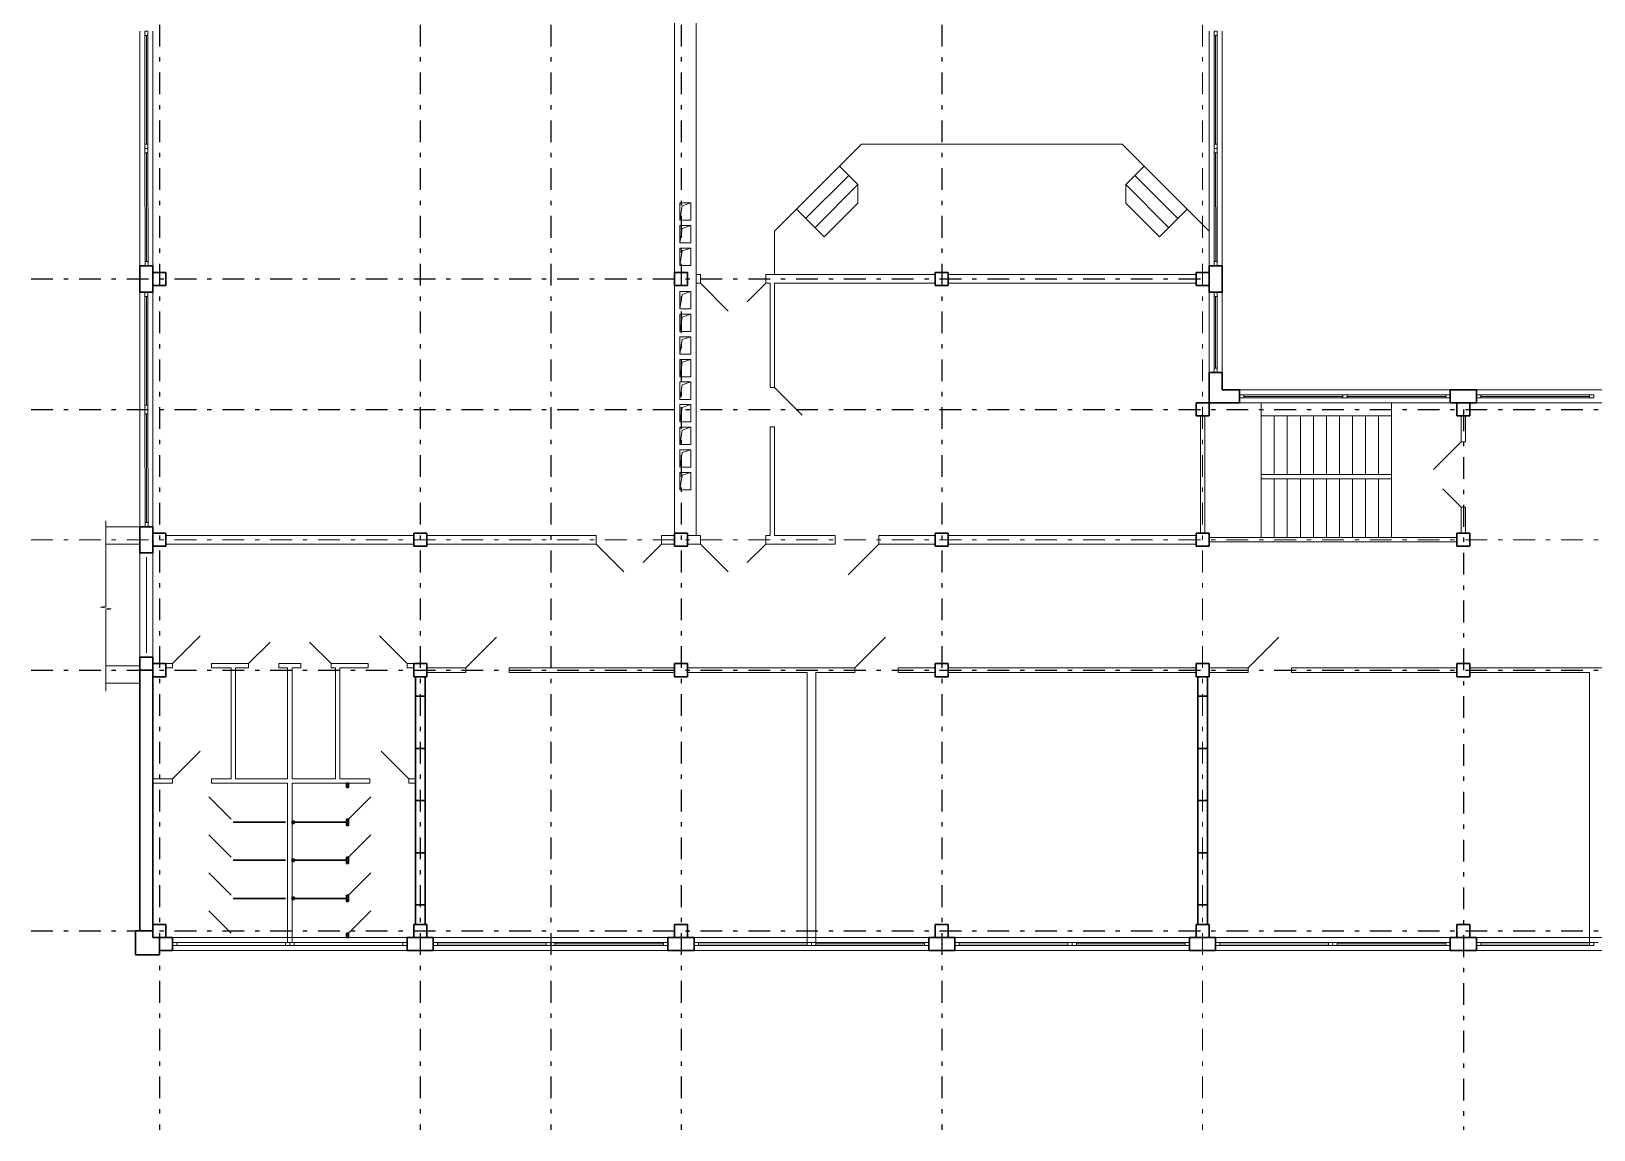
# Model space of a CAD drawing. Header units: metres. Extents: x 6.4 to 78.3, y 1.3 to 57.7.
# Drawn here: x 6.42 to 42.37, y 9.16 to 34.44 of the extents above; entities that cross this region are included whole.
import ezdxf

# ---------------------------------------------------------------- set-up
doc = ezdxf.new("R2010")
doc.units = ezdxf.units.M
doc.header["$MEASUREMENT"] = 0
doc.linetypes.add('( Dashdot )', pattern=[1.001, 0.5, -0.25, 0.001, -0.25])

msp = doc.modelspace()

# ---------------------------------------------------------------- linework, layer by layer
at = {"color": 1, "linetype": '( Dashdot )'}
for p, q in [((9.375, 57.688), (9.375, 9.164)), ((15.375, 57.688), (15.375, 9.164)), ((18.375, 57.688), (18.375, 9.164)), ((21.375, 57.688), (21.375, 9.164)), ((27.375, 57.688), (27.375, 9.164)), ((6.423, 28.738), (33.375, 28.738)), ((6.423, 25.738), (78.323, 25.738)), ((39.375, 25.738), (39.375, 9.164)), ((6.423, 19.738), (78.323, 19.738)), ((6.423, 13.738), (78.323, 13.738))]:
    msp.add_line(p, q, dxfattribs=at)
at = {"color": 1, "linetype": '( Dashdot )', "lineweight": 0}
for p, q in [((33.375, 57.688), (33.375, 9.164)), ((6.423, 22.738), (78.323, 22.738))]:
    msp.add_line(p, q, dxfattribs=at)
at = {"color": 7, "linetype": 'Continuous', "lineweight": 13}
for p, q in [((21.223, 46.688), (21.223, 22.588)), ((21.723, 46.688), (21.723, 22.838)), ((9.038, 34.338), (9.038, 34.438)), ((9.038, 34.438), (9.108, 34.438)), ((9.108, 34.338), (9.038, 34.338)), ((9.038, 34.338), (9.038, 34.338)), ((9.108, 34.438), (9.108, 34.338)), ((33.638, 34.338), (33.638, 34.438)), ((33.638, 34.438), (33.708, 34.438)), ((33.708, 34.338), (33.638, 34.338)), ((33.638, 34.338), (33.638, 34.338)), ((33.708, 34.438), (33.708, 34.338)), ((9.038, 31.738), (9.038, 31.838)), ((9.038, 31.838), (9.108, 31.838)), ((9.038, 31.638), (9.038, 31.738)), ((9.038, 31.738), (9.108, 31.738)), ((9.108, 31.738), (9.038, 31.738)), ((9.038, 31.738), (9.038, 31.738)), ((9.108, 31.638), (9.038, 31.638)), ((9.038, 31.638), (9.038, 31.638)), ((9.108, 31.838), (9.108, 31.738)), ((9.108, 31.738), (9.108, 31.638)), ((33.638, 31.738), (33.638, 31.838)), ((33.638, 31.838), (33.708, 31.838)), ((33.638, 31.638), (33.638, 31.738)), ((33.638, 31.738), (33.708, 31.738)), ((33.708, 31.738), (33.638, 31.738)), ((33.638, 31.738), (33.638, 31.738)), ((33.708, 31.638), (33.638, 31.638)), ((33.638, 31.638), (33.638, 31.638)), ((33.708, 31.838), (33.708, 31.738)), ((33.708, 31.738), (33.708, 31.638)), ((21.343, 30.488), (21.603, 30.488)), ((21.343, 30.488), (21.343, 30.088)), ((21.397, 30.423), (21.343, 30.088)), ((21.603, 30.488), (21.397, 30.423)), ((21.603, 30.488), (21.603, 30.088)), ((21.343, 30.088), (21.603, 30.088)), ((21.343, 29.968), (21.603, 29.968)), ((21.343, 29.968), (21.343, 29.568)), ((21.397, 29.903), (21.343, 29.568)), ((21.603, 29.968), (21.397, 29.903)), ((21.603, 29.968), (21.603, 29.568)), ((21.343, 29.568), (21.603, 29.568)), ((9.041, 29.038), (9.041, 29.138)), ((9.041, 29.138), (9.111, 29.138)), ((9.111, 29.138), (9.111, 29.038)), ((21.343, 29.448), (21.603, 29.448)), ((21.343, 29.448), (21.343, 29.048)), ((21.397, 29.383), (21.343, 29.048)), ((21.603, 29.448), (21.397, 29.383)), ((21.603, 29.448), (21.603, 29.048)), ((33.641, 29.038), (33.641, 29.138)), ((33.641, 29.138), (33.711, 29.138)), ((33.711, 29.138), (33.711, 29.038)), ((9.111, 29.038), (9.041, 29.038)), ((9.041, 29.038), (9.041, 29.038)), ((21.343, 29.048), (21.603, 29.048)), ((21.723, 28.638), (21.723, 28.838)), ((21.723, 28.838), (21.823, 28.838)), ((21.823, 28.838), (21.823, 28.638)), ((21.823, 28.838), (21.823, 28.838)), ((23.323, 28.838), (27.223, 28.838)), ((23.323, 28.838), (23.323, 28.638)), ((27.523, 28.838), (33.223, 28.838)), ((33.711, 29.038), (33.641, 29.038)), ((33.641, 29.038), (33.641, 29.038)), ((9.038, 28.338), (9.038, 28.438)), ((9.038, 28.438), (9.108, 28.438)), ((9.108, 28.438), (9.108, 28.338)), ((21.343, 28.448), (21.603, 28.448)), ((21.343, 28.448), (21.343, 28.048)), ((21.603, 28.448), (21.397, 28.383)), ((21.603, 28.448), (21.603, 28.048)), ((21.823, 28.638), (21.723, 28.638)), ((21.823, 28.638), (22.46, 28.001)), ((23.323, 28.638), (22.899, 28.213)), ((23.323, 28.638), (23.423, 28.638)), ((23.423, 28.638), (23.423, 26.238)), ((23.523, 28.638), (27.223, 28.638)), ((23.523, 28.638), (23.523, 26.238)), ((27.523, 28.638), (33.223, 28.638)), ((33.638, 28.338), (33.638, 28.438)), ((33.638, 28.438), (33.708, 28.438)), ((33.708, 28.438), (33.708, 28.338)), ((33.708, 28.438), (33.708, 28.438)), ((9.108, 28.338), (9.038, 28.338)), ((9.038, 28.338), (9.038, 28.338)), ((21.397, 28.383), (21.343, 28.048)), ((21.343, 28.048), (21.603, 28.048)), ((33.708, 28.338), (33.638, 28.338)), ((21.343, 27.928), (21.603, 27.928)), ((21.343, 27.928), (21.343, 27.528)), ((21.397, 27.863), (21.343, 27.528)), ((21.603, 27.928), (21.397, 27.863)), ((21.603, 27.928), (21.603, 27.528)), ((21.343, 27.528), (21.603, 27.528)), ((21.343, 27.408), (21.603, 27.408)), ((21.343, 27.408), (21.343, 27.008)), ((21.397, 27.343), (21.343, 27.008)), ((21.603, 27.408), (21.397, 27.343)), ((21.603, 27.408), (21.603, 27.008)), ((21.343, 27.008), (21.603, 27.008)), ((21.343, 26.888), (21.603, 26.888)), ((21.343, 26.888), (21.343, 26.488)), ((21.397, 26.823), (21.343, 26.488)), ((21.603, 26.888), (21.397, 26.823)), ((21.603, 26.888), (21.603, 26.488)), ((33.638, 26.588), (33.638, 26.688)), ((33.638, 26.688), (33.708, 26.688)), ((33.708, 26.688), (33.708, 26.588)), ((33.708, 26.688), (33.708, 26.688)), ((21.343, 26.488), (21.603, 26.488)), ((21.343, 26.368), (21.603, 26.368)), ((21.343, 26.368), (21.343, 25.968)), ((21.397, 26.303), (21.343, 25.968)), ((21.603, 26.368), (21.397, 26.303)), ((21.603, 26.368), (21.603, 25.968)), ((33.708, 26.588), (33.638, 26.588)), ((21.343, 25.968), (21.603, 25.968)), ((23.423, 26.238), (23.523, 26.238)), ((34.223, 26.073), (34.323, 26.073)), ((34.223, 26.003), (34.223, 26.073)), ((34.223, 26.073), (34.223, 26.073)), ((34.323, 26.003), (34.223, 26.003)), ((34.223, 25.888), (34.723, 25.888)), ((34.323, 26.073), (34.323, 26.003)), ((34.723, 25.588), (34.723, 25.888)), ((36.598, 26.073), (36.698, 26.073)), ((36.598, 26.003), (36.598, 26.073)), ((36.598, 26.073), (36.598, 26.073)), ((36.698, 26.003), (36.598, 26.003)), ((36.698, 26.073), (36.698, 26.003)), ((37.723, 22.788), (37.723, 25.888)), ((39.073, 25.888), (37.723, 25.888)), ((38.973, 26.073), (39.073, 26.073)), ((38.973, 26.003), (38.973, 26.073)), ((38.973, 26.073), (38.973, 26.073)), ((39.073, 26.003), (38.973, 26.003)), ((39.073, 26.073), (39.073, 26.003)), ((39.673, 26.07), (39.773, 26.07)), ((39.673, 26), (39.673, 26.07)), ((39.673, 26.07), (39.673, 26.07)), ((39.773, 26), (39.673, 26)), ((39.773, 26.07), (39.773, 26)), ((42.273, 26.073), (42.373, 26.073)), ((42.273, 26.003), (42.273, 26.073)), ((42.273, 26.073), (42.273, 26.073)), ((42.373, 26.003), (42.273, 26.003)), ((42.373, 26.073), (42.373, 26.003)), ((9.038, 25.738), (9.038, 25.838)), ((9.038, 25.838), (9.108, 25.838)), ((9.038, 25.638), (9.038, 25.738)), ((9.038, 25.738), (9.108, 25.738)), ((9.108, 25.738), (9.038, 25.738)), ((9.038, 25.738), (9.038, 25.738)), ((9.108, 25.638), (9.038, 25.638)), ((9.038, 25.638), (9.038, 25.638)), ((9.108, 25.838), (9.108, 25.738)), ((9.108, 25.738), (9.108, 25.638)), ((21.343, 25.848), (21.603, 25.848)), ((21.343, 25.848), (21.343, 25.448)), ((21.397, 25.783), (21.343, 25.448)), ((21.603, 25.848), (21.397, 25.783)), ((21.603, 25.848), (21.603, 25.448)), ((33.323, 25.588), (33.323, 22.888)), ((33.423, 25.588), (33.323, 25.588)), ((33.323, 25.588), (33.323, 25.588)), ((33.423, 22.888), (33.423, 25.588)), ((34.723, 22.808), (34.723, 25.588)), ((37.723, 25.588), (34.723, 25.588)), ((39.423, 25.588), (39.323, 25.588)), ((39.323, 25.588), (39.323, 24.988)), ((39.423, 24.988), (39.423, 25.588)), ((21.343, 25.448), (21.603, 25.448)), ((21.343, 25.328), (21.603, 25.328)), ((21.343, 25.328), (21.343, 24.928)), ((21.397, 25.263), (21.343, 24.928)), ((21.603, 25.328), (21.397, 25.263)), ((21.603, 25.328), (21.603, 24.928)), ((23.423, 25.338), (23.523, 25.338)), ((23.423, 25.338), (23.423, 22.838)), ((23.523, 25.338), (23.523, 22.838)), ((21.343, 24.928), (21.603, 24.928)), ((21.343, 24.808), (21.603, 24.808)), ((21.343, 24.808), (21.343, 24.408)), ((21.603, 24.808), (21.397, 24.743)), ((21.603, 24.808), (21.603, 24.408)), ((39.323, 24.988), (38.687, 24.351)), ((39.323, 24.988), (39.423, 24.988)), ((21.397, 24.743), (21.343, 24.408)), ((21.343, 24.408), (21.603, 24.408)), ((21.343, 24.288), (21.603, 24.288)), ((21.343, 24.288), (21.343, 23.888)), ((21.397, 24.223), (21.343, 23.888)), ((21.603, 24.288), (21.397, 24.223)), ((21.603, 24.288), (21.603, 23.888)), ((37.723, 24.238), (34.723, 24.238)), ((37.723, 24.138), (34.723, 24.138)), ((21.343, 23.888), (21.603, 23.888)), ((39.323, 23.488), (38.899, 23.912)), ((39.323, 23.488), (39.423, 23.488)), ((39.323, 23.488), (39.323, 22.888)), ((39.423, 22.888), (39.423, 23.488)), ((8.923, 23.038), (8.138, 23.038)), ((9.041, 23.038), (9.041, 23.138)), ((9.041, 23.138), (9.111, 23.138)), ((9.111, 23.038), (9.041, 23.038)), ((9.041, 23.038), (9.041, 23.038)), ((9.111, 23.138), (9.111, 23.038)), ((9.523, 22.838), (15.223, 22.838)), ((15.523, 22.838), (19.423, 22.838)), ((19.423, 22.838), (19.423, 22.638)), ((20.923, 22.838), (20.923, 22.638)), ((20.923, 22.838), (21.223, 22.838)), ((21.523, 22.838), (21.823, 22.838)), ((21.823, 22.838), (21.823, 22.638)), ((23.323, 22.838), (23.323, 22.638)), ((23.323, 22.838), (23.423, 22.838)), ((23.523, 22.838), (24.923, 22.838)), ((24.923, 22.838), (24.923, 22.638)), ((25.923, 22.838), (25.923, 22.638)), ((25.923, 22.838), (27.223, 22.838)), ((27.523, 22.838), (33.223, 22.838)), ((33.323, 22.888), (33.423, 22.888)), ((39.223, 22.788), (33.523, 22.788)), ((33.523, 22.788), (33.523, 22.688)), ((33.523, 22.688), (39.223, 22.688)), ((39.323, 22.888), (39.423, 22.888)), ((8.923, 22.638), (8.138, 22.638)), ((9.523, 22.638), (15.223, 22.638)), ((15.523, 22.638), (19.423, 22.638)), ((19.423, 22.638), (20.06, 22.001)), ((20.923, 22.638), (20.499, 22.213)), ((20.923, 22.638), (21.223, 22.638)), ((21.523, 22.638), (21.823, 22.638)), ((21.823, 22.638), (22.46, 22.001)), ((23.323, 22.638), (22.899, 22.213)), ((23.323, 22.638), (24.923, 22.638)), ((25.923, 22.638), (27.223, 22.638)), ((27.523, 22.638), (33.223, 22.638)), ((15.073, 19.888), (14.437, 20.524)), ((13.323, 19.888), (12.829, 20.383)), ((8.923, 19.838), (8.138, 19.838)), ((9.523, 19.788), (9.523, 19.888)), ((9.523, 19.888), (9.673, 19.888)), ((9.673, 19.788), (9.523, 19.788)), ((9.673, 19.888), (9.673, 19.788)), ((9.673, 19.888), (9.673, 19.888)), ((10.573, 19.888), (11.423, 19.888)), ((10.573, 19.888), (10.573, 19.788)), ((10.573, 19.788), (11.023, 19.788)), ((11.023, 17.238), (11.023, 19.788)), ((11.123, 17.238), (11.123, 19.788)), ((11.123, 19.788), (11.423, 19.788)), ((11.423, 19.888), (11.423, 19.788)), ((12.123, 19.888), (12.623, 19.888)), ((12.123, 19.888), (12.123, 19.788)), ((12.123, 19.788), (12.323, 19.788)), ((12.323, 17.238), (12.323, 19.788)), ((12.423, 19.788), (12.623, 19.788)), ((12.423, 17.238), (12.423, 19.788)), ((12.623, 19.888), (12.623, 19.788)), ((13.323, 19.888), (14.173, 19.888)), ((13.323, 19.888), (13.323, 19.788)), ((13.323, 19.788), (13.423, 19.788)), ((13.423, 17.238), (13.423, 19.788)), ((13.523, 17.238), (13.523, 19.788)), ((13.523, 19.788), (14.173, 19.788)), ((14.173, 19.888), (14.173, 19.788)), ((15.073, 19.888), (15.073, 19.788)), ((15.223, 19.888), (15.073, 19.888)), ((15.073, 19.888), (15.073, 19.888)), ((15.073, 19.788), (15.223, 19.788)), ((15.223, 19.788), (15.223, 19.888)), ((15.523, 19.688), (15.523, 19.788)), ((15.523, 19.788), (16.423, 19.788)), ((16.423, 19.788), (16.423, 19.688)), ((17.423, 19.788), (17.423, 19.688)), ((17.423, 19.788), (21.223, 19.788)), ((21.223, 19.788), (21.223, 19.688)), ((21.523, 19.788), (25.373, 19.788)), ((25.373, 19.788), (25.373, 19.688)), ((26.373, 19.788), (26.373, 19.688)), ((26.373, 19.788), (27.223, 19.788)), ((27.223, 19.788), (27.223, 19.688)), ((27.523, 19.788), (33.223, 19.788)), ((27.523, 19.688), (27.523, 19.788)), ((27.523, 19.788), (27.523, 19.788)), ((33.223, 19.788), (33.223, 19.688)), ((33.523, 19.688), (33.523, 19.788)), ((33.523, 19.788), (34.423, 19.788)), ((34.423, 19.788), (34.423, 19.688)), ((35.423, 19.788), (35.423, 19.688)), ((35.423, 19.788), (39.223, 19.788)), ((39.223, 19.788), (39.223, 19.688)), ((39.523, 19.688), (39.523, 19.788)), ((39.523, 19.788), (43.373, 19.788)), ((8.923, 19.438), (8.138, 19.438)), ((16.423, 19.688), (15.523, 19.688)), ((21.223, 19.688), (17.423, 19.688)), ((24.273, 19.688), (21.523, 19.688)), ((24.273, 13.473), (24.273, 19.688)), ((25.373, 19.688), (24.473, 19.688)), ((24.473, 19.688), (24.473, 13.473)), ((27.223, 19.688), (26.373, 19.688)), ((33.223, 19.688), (27.523, 19.688)), ((34.423, 19.688), (33.523, 19.688)), ((39.223, 19.688), (35.423, 19.688)), ((42.273, 19.688), (39.523, 19.688)), ((42.273, 19.688), (42.273, 13.473)), ((15.113, 17.238), (14.477, 17.874)), ((9.673, 17.238), (9.223, 17.238)), ((9.673, 17.138), (9.223, 17.138)), ((9.673, 17.238), (9.673, 17.138)), ((10.573, 17.238), (10.573, 17.138)), ((11.023, 17.238), (10.573, 17.238)), ((12.323, 17.138), (10.573, 17.138)), ((12.323, 17.238), (11.123, 17.238)), ((12.323, 17.138), (12.323, 13.473)), ((13.423, 17.238), (12.423, 17.238)), ((14.213, 17.138), (12.423, 17.138)), ((12.423, 13.473), (12.423, 17.138)), ((14.213, 17.238), (13.523, 17.238)), ((14.213, 17.238), (14.213, 17.138)), ((15.263, 17.238), (15.113, 17.238)), ((15.113, 17.238), (15.113, 17.138)), ((15.263, 17.138), (15.113, 17.138)), ((9.673, 13.473), (9.773, 13.473)), ((9.673, 13.403), (9.673, 13.473)), ((9.673, 13.473), (9.673, 13.473)), ((9.773, 13.403), (9.673, 13.403)), ((9.773, 13.473), (9.773, 13.403)), ((12.273, 13.473), (12.373, 13.473)), ((12.273, 13.403), (12.273, 13.473)), ((12.273, 13.473), (12.273, 13.473)), ((12.373, 13.403), (12.273, 13.403)), ((12.373, 13.473), (12.373, 13.403)), ((12.373, 13.473), (12.473, 13.473)), ((12.373, 13.403), (12.373, 13.473)), ((12.373, 13.473), (12.373, 13.473)), ((12.473, 13.403), (12.373, 13.403)), ((12.473, 13.473), (12.473, 13.403)), ((14.973, 13.473), (15.073, 13.473)), ((14.973, 13.403), (14.973, 13.473)), ((14.973, 13.473), (14.973, 13.473)), ((15.073, 13.403), (14.973, 13.403)), ((15.073, 13.473), (15.073, 13.403)), ((15.673, 13.47), (15.773, 13.47)), ((15.673, 13.4), (15.673, 13.47)), ((15.673, 13.47), (15.673, 13.47)), ((15.773, 13.4), (15.673, 13.4)), ((15.773, 13.47), (15.773, 13.4)), ((18.273, 13.473), (18.373, 13.473)), ((18.273, 13.403), (18.273, 13.473)), ((18.273, 13.473), (18.273, 13.473)), ((18.373, 13.403), (18.273, 13.403)), ((18.373, 13.473), (18.473, 13.473)), ((18.373, 13.403), (18.373, 13.473)), ((18.373, 13.473), (18.373, 13.473)), ((18.373, 13.473), (18.373, 13.403)), ((18.473, 13.403), (18.373, 13.403)), ((18.473, 13.473), (18.473, 13.403)), ((20.973, 13.473), (21.073, 13.473)), ((20.973, 13.403), (20.973, 13.473)), ((20.973, 13.473), (20.973, 13.473)), ((21.073, 13.403), (20.973, 13.403)), ((21.073, 13.473), (21.073, 13.403)), ((21.673, 13.47), (21.773, 13.47)), ((21.673, 13.4), (21.673, 13.47)), ((21.673, 13.47), (21.673, 13.47)), ((21.773, 13.4), (21.673, 13.4)), ((21.773, 13.47), (21.773, 13.4)), ((24.473, 13.473), (24.273, 13.473)), ((24.273, 13.473), (24.373, 13.473)), ((24.273, 13.403), (24.273, 13.473)), ((24.273, 13.473), (24.273, 13.473)), ((24.373, 13.403), (24.273, 13.403)), ((24.373, 13.473), (24.473, 13.473)), ((24.373, 13.403), (24.373, 13.473)), ((24.373, 13.473), (24.373, 13.473)), ((24.373, 13.473), (24.373, 13.403)), ((24.473, 13.403), (24.373, 13.403)), ((24.473, 13.473), (24.473, 13.403)), ((26.973, 13.473), (27.073, 13.473)), ((26.973, 13.403), (26.973, 13.473)), ((26.973, 13.473), (26.973, 13.473)), ((27.073, 13.403), (26.973, 13.403)), ((27.073, 13.473), (27.073, 13.403)), ((27.673, 13.47), (27.773, 13.47)), ((27.673, 13.4), (27.673, 13.47)), ((27.673, 13.47), (27.673, 13.47)), ((27.773, 13.4), (27.673, 13.4)), ((27.773, 13.47), (27.773, 13.4)), ((30.273, 13.473), (30.373, 13.473)), ((30.273, 13.403), (30.273, 13.473)), ((30.273, 13.473), (30.273, 13.473)), ((30.373, 13.403), (30.273, 13.403)), ((30.373, 13.473), (30.473, 13.473)), ((30.373, 13.403), (30.373, 13.473)), ((30.373, 13.473), (30.373, 13.473)), ((30.373, 13.473), (30.373, 13.403)), ((30.473, 13.403), (30.373, 13.403)), ((30.473, 13.473), (30.473, 13.403)), ((32.973, 13.473), (33.073, 13.473)), ((32.973, 13.403), (32.973, 13.473)), ((32.973, 13.473), (32.973, 13.473)), ((33.073, 13.403), (32.973, 13.403)), ((33.073, 13.473), (33.073, 13.403)), ((33.673, 13.47), (33.773, 13.47)), ((33.673, 13.4), (33.673, 13.47)), ((33.673, 13.47), (33.673, 13.47)), ((33.773, 13.4), (33.673, 13.4)), ((33.773, 13.47), (33.773, 13.4)), ((36.273, 13.473), (36.373, 13.473)), ((36.273, 13.403), (36.273, 13.473)), ((36.273, 13.473), (36.273, 13.473)), ((36.373, 13.403), (36.273, 13.403)), ((36.373, 13.473), (36.473, 13.473)), ((36.373, 13.403), (36.373, 13.473)), ((36.373, 13.473), (36.373, 13.473)), ((36.373, 13.473), (36.373, 13.403)), ((36.473, 13.403), (36.373, 13.403)), ((36.473, 13.473), (36.473, 13.403)), ((38.973, 13.473), (39.073, 13.473)), ((38.973, 13.403), (38.973, 13.473)), ((38.973, 13.473), (38.973, 13.473)), ((39.073, 13.403), (38.973, 13.403)), ((39.073, 13.473), (39.073, 13.403)), ((39.673, 13.47), (39.773, 13.47)), ((39.673, 13.4), (39.673, 13.47)), ((39.673, 13.47), (39.673, 13.47)), ((39.773, 13.4), (39.673, 13.4)), ((39.773, 13.47), (39.773, 13.4)), ((42.273, 13.473), (42.473, 13.473)), ((42.273, 13.473), (42.373, 13.473)), ((42.273, 13.403), (42.273, 13.473)), ((42.273, 13.473), (42.273, 13.473)), ((42.373, 13.403), (42.273, 13.403)), ((42.373, 13.473), (42.373, 13.403))]:
    msp.add_line(p, q, dxfattribs=at)
at = {"color": 7, "linetype": 'Continuous', "lineweight": 0}
for p, q in [((8.923, 29.038), (8.923, 34.438)), ((9.038, 31.838), (9.038, 34.338)), ((9.038, 34.338), (9.108, 34.338)), ((9.073, 34.338), (9.073, 31.838)), ((9.108, 34.338), (9.108, 31.838)), ((9.223, 34.438), (9.223, 29.038)), ((33.523, 29.038), (33.523, 34.438)), ((33.638, 31.838), (33.638, 34.338)), ((33.638, 34.338), (33.708, 34.338)), ((33.673, 34.338), (33.673, 31.838)), ((33.708, 34.338), (33.708, 31.838)), ((33.823, 34.438), (33.823, 29.038)), ((9.108, 31.838), (9.038, 31.838)), ((9.038, 31.838), (9.038, 31.838)), ((9.041, 29.138), (9.038, 31.638)), ((9.038, 31.638), (9.108, 31.638)), ((9.073, 31.638), (9.076, 29.138)), ((9.108, 31.638), (9.111, 29.138)), ((23.523, 29.838), (25.523, 31.838)), ((25.523, 31.838), (31.523, 31.838)), ((33.523, 29.838), (31.523, 31.838)), ((33.708, 31.838), (33.638, 31.838)), ((33.638, 31.838), (33.638, 31.838)), ((33.641, 29.138), (33.638, 31.638)), ((33.638, 31.638), (33.708, 31.638)), ((33.673, 31.638), (33.676, 29.138)), ((33.708, 31.638), (33.711, 29.138)), ((25.018, 31.333), (25.443, 30.908)), ((32.029, 31.333), (31.604, 30.908)), ((24.241, 30.13), (25.231, 31.12)), ((32.806, 30.13), (31.816, 31.12)), ((24.453, 29.918), (25.443, 30.908)), ((25.443, 30.908), (25.443, 30.484)), ((32.594, 29.918), (31.604, 30.908)), ((31.604, 30.908), (31.604, 30.484)), ((24.029, 30.343), (24.665, 29.706)), ((24.665, 29.706), (25.443, 30.484)), ((32.382, 29.706), (31.604, 30.484)), ((33.018, 30.343), (32.382, 29.706)), ((23.523, 29.838), (23.523, 28.838)), ((33.523, 29.838), (33.523, 28.888)), ((9.111, 29.138), (9.041, 29.138)), ((9.041, 29.138), (9.041, 29.138)), ((33.711, 29.138), (33.641, 29.138)), ((33.641, 29.138), (33.641, 29.138)), ((9.223, 29.038), (8.923, 29.038)), ((8.923, 29.038), (8.923, 29.038)), ((33.823, 29.038), (33.523, 29.038)), ((33.523, 29.038), (33.523, 29.038)), ((8.923, 23.038), (8.923, 28.438)), ((8.923, 28.438), (9.223, 28.438)), ((9.223, 28.438), (9.223, 23.038)), ((33.523, 26.588), (33.523, 28.438)), ((33.523, 28.438), (33.823, 28.438)), ((33.823, 28.438), (33.823, 26.588)), ((33.823, 28.438), (33.823, 28.438)), ((9.038, 25.838), (9.038, 28.338)), ((9.038, 28.338), (9.108, 28.338)), ((9.073, 28.338), (9.073, 25.838)), ((9.108, 28.338), (9.108, 25.838)), ((33.638, 28.338), (33.708, 28.338)), ((33.638, 26.688), (33.638, 28.338)), ((33.638, 28.338), (33.638, 28.338)), ((33.673, 26.688), (33.673, 28.338)), ((33.708, 28.338), (33.708, 26.688)), ((33.708, 26.688), (33.638, 26.688)), ((33.823, 26.588), (33.523, 26.588)), ((34.223, 26.188), (39.073, 26.188)), ((34.223, 25.888), (34.223, 26.188)), ((34.223, 26.188), (34.223, 26.188)), ((39.073, 25.888), (34.223, 25.888)), ((34.323, 26.073), (38.973, 26.073)), ((34.323, 26.003), (34.323, 26.073)), ((34.323, 26.073), (34.323, 26.073)), ((36.598, 26.038), (34.323, 26.038)), ((38.973, 26.003), (34.323, 26.003)), ((38.973, 26.038), (36.698, 26.038)), ((38.973, 26.073), (38.973, 26.003)), ((39.073, 26.188), (39.073, 25.888)), ((39.673, 26.188), (45.073, 26.188)), ((39.673, 25.888), (39.673, 26.188)), ((39.673, 26.188), (39.673, 26.188)), ((45.073, 25.888), (39.673, 25.888)), ((39.773, 26.07), (42.273, 26.073)), ((39.774, 26), (39.773, 26.07)), ((39.773, 26.07), (39.773, 26.07)), ((42.273, 26.038), (39.774, 26.035)), ((42.274, 26.003), (39.774, 26)), ((42.273, 26.073), (42.274, 26.003)), ((9.108, 25.838), (9.038, 25.838)), ((9.038, 25.838), (9.038, 25.838)), ((9.041, 23.138), (9.038, 25.638)), ((9.038, 25.638), (9.108, 25.638)), ((9.073, 25.638), (9.076, 23.138)), ((9.108, 25.638), (9.111, 23.138)), ((35.023, 24.238), (35.023, 25.588)), ((35.323, 24.238), (35.323, 25.588)), ((35.623, 24.238), (35.623, 25.588)), ((35.923, 24.238), (35.923, 25.588)), ((36.223, 24.238), (36.223, 25.588)), ((36.523, 24.238), (36.523, 25.588)), ((36.823, 24.238), (36.823, 25.588)), ((37.123, 24.238), (37.123, 25.588)), ((37.423, 24.238), (37.423, 25.588)), ((35.023, 22.788), (35.023, 24.138)), ((35.323, 22.788), (35.323, 24.138)), ((35.623, 22.788), (35.623, 24.138)), ((35.923, 22.788), (35.923, 24.138)), ((36.223, 22.788), (36.223, 24.138)), ((36.523, 22.788), (36.523, 24.138)), ((36.823, 22.788), (36.823, 24.138)), ((37.123, 22.788), (37.123, 24.138)), ((37.423, 22.788), (37.423, 24.138)), ((8.138, 21.206), (8.138, 23.171)), ((9.223, 23.038), (8.923, 23.038)), ((8.923, 23.038), (8.923, 23.038)), ((9.111, 23.138), (9.041, 23.138)), ((9.041, 23.138), (9.041, 23.138)), ((8.923, 22.438), (8.923, 20.038)), ((9.223, 22.438), (8.923, 22.438)), ((8.923, 22.438), (8.923, 22.438)), ((9.223, 20.038), (9.223, 22.438)), ((8.016, 21.184), (8.138, 21.206)), ((8.259, 21.146), (8.016, 21.184)), ((8.138, 21.124), (8.259, 21.146)), ((8.138, 19.254), (8.138, 21.124)), ((8.923, 20.038), (9.223, 20.038)), ((9.673, 13.588), (15.073, 13.588)), ((9.673, 13.288), (9.673, 13.588)), ((9.673, 13.588), (9.673, 13.588)), ((9.773, 13.473), (14.973, 13.473)), ((9.773, 13.403), (9.773, 13.473)), ((9.773, 13.473), (9.773, 13.473)), ((14.973, 13.403), (9.773, 13.403)), ((14.973, 13.473), (14.973, 13.403)), ((15.073, 13.588), (15.073, 13.288)), ((15.673, 13.588), (21.073, 13.588)), ((15.673, 13.288), (15.673, 13.588)), ((15.673, 13.588), (15.673, 13.588)), ((15.773, 13.47), (18.273, 13.473)), ((15.774, 13.4), (15.773, 13.47)), ((15.773, 13.47), (15.773, 13.47)), ((18.273, 13.438), (15.774, 13.435)), ((18.274, 13.403), (15.774, 13.4)), ((18.273, 13.473), (18.274, 13.403)), ((18.473, 13.473), (20.973, 13.473)), ((18.473, 13.403), (18.473, 13.473)), ((18.473, 13.473), (18.473, 13.473)), ((20.973, 13.438), (18.473, 13.438)), ((20.973, 13.403), (18.473, 13.403)), ((20.973, 13.473), (20.973, 13.403)), ((21.073, 13.588), (21.073, 13.288)), ((21.673, 13.588), (27.073, 13.588)), ((21.673, 13.288), (21.673, 13.588)), ((21.673, 13.588), (21.673, 13.588)), ((21.773, 13.47), (24.273, 13.473)), ((21.774, 13.4), (21.773, 13.47)), ((21.773, 13.47), (21.773, 13.47)), ((24.273, 13.438), (21.774, 13.435)), ((24.274, 13.403), (21.774, 13.4)), ((24.273, 13.473), (24.274, 13.403)), ((24.473, 13.473), (26.973, 13.473)), ((24.473, 13.403), (24.473, 13.473)), ((24.473, 13.473), (24.473, 13.473)), ((26.973, 13.438), (24.473, 13.438)), ((26.973, 13.403), (24.473, 13.403)), ((26.973, 13.473), (26.973, 13.403)), ((27.073, 13.588), (27.073, 13.288)), ((27.673, 13.588), (33.073, 13.588)), ((27.673, 13.288), (27.673, 13.588)), ((27.673, 13.588), (27.673, 13.588)), ((27.773, 13.47), (30.273, 13.473)), ((27.774, 13.4), (27.773, 13.47)), ((27.773, 13.47), (27.773, 13.47)), ((30.273, 13.438), (27.774, 13.435)), ((30.274, 13.403), (27.774, 13.4)), ((30.273, 13.473), (30.274, 13.403)), ((30.473, 13.473), (32.973, 13.473)), ((30.473, 13.403), (30.473, 13.473)), ((30.473, 13.473), (30.473, 13.473)), ((32.973, 13.438), (30.473, 13.438)), ((32.973, 13.403), (30.473, 13.403)), ((32.973, 13.473), (32.973, 13.403)), ((33.073, 13.588), (33.073, 13.288)), ((33.673, 13.588), (39.073, 13.588)), ((33.673, 13.288), (33.673, 13.588)), ((33.673, 13.588), (33.673, 13.588)), ((33.773, 13.47), (36.273, 13.473)), ((33.774, 13.4), (33.773, 13.47)), ((33.773, 13.47), (33.773, 13.47)), ((36.273, 13.438), (33.774, 13.435)), ((36.274, 13.403), (33.774, 13.4)), ((36.273, 13.473), (36.274, 13.403)), ((36.473, 13.473), (38.973, 13.473)), ((36.473, 13.403), (36.473, 13.473)), ((36.473, 13.473), (36.473, 13.473)), ((38.973, 13.438), (36.473, 13.438)), ((38.973, 13.403), (36.473, 13.403)), ((38.973, 13.473), (38.973, 13.403)), ((39.073, 13.588), (39.073, 13.288)), ((39.673, 13.588), (45.073, 13.588)), ((39.673, 13.288), (39.673, 13.588)), ((39.673, 13.588), (39.673, 13.588)), ((39.773, 13.47), (42.273, 13.473)), ((39.774, 13.4), (39.773, 13.47)), ((39.773, 13.47), (39.773, 13.47)), ((42.273, 13.438), (39.774, 13.435)), ((42.274, 13.403), (39.774, 13.4)), ((42.273, 13.473), (42.274, 13.403)), ((15.073, 13.288), (9.673, 13.288)), ((21.073, 13.288), (15.673, 13.288)), ((27.073, 13.288), (21.673, 13.288)), ((33.073, 13.288), (27.673, 13.288)), ((39.073, 13.288), (33.673, 13.288)), ((45.073, 13.288), (39.673, 13.288))]:
    msp.add_line(p, q, dxfattribs=at)
at = {"color": 7, "linetype": 'Continuous', "lineweight": 30}
for p, q in [((8.923, 28.438), (8.923, 29.038)), ((8.923, 29.038), (9.223, 29.038)), ((9.223, 29.038), (9.223, 28.438)), ((9.223, 28.888), (9.223, 28.588)), ((9.523, 28.888), (9.223, 28.888)), ((9.223, 28.888), (9.223, 28.888)), ((9.523, 28.588), (9.523, 28.888)), ((21.223, 28.888), (21.223, 28.588)), ((21.523, 28.888), (21.223, 28.888)), ((21.223, 28.888), (21.223, 28.888)), ((21.523, 28.588), (21.523, 28.888)), ((27.223, 28.888), (27.223, 28.588)), ((27.523, 28.888), (27.223, 28.888)), ((27.223, 28.888), (27.223, 28.888)), ((27.523, 28.588), (27.523, 28.888)), ((33.223, 28.888), (33.223, 28.588)), ((33.523, 28.888), (33.223, 28.888)), ((33.223, 28.888), (33.223, 28.888)), ((33.523, 28.438), (33.523, 29.038)), ((33.523, 29.038), (33.823, 29.038)), ((33.523, 28.588), (33.523, 28.888)), ((33.823, 29.038), (33.823, 28.438)), ((9.223, 28.438), (8.923, 28.438)), ((8.923, 28.438), (8.923, 28.438)), ((9.223, 28.588), (9.523, 28.588)), ((21.223, 28.588), (21.523, 28.588)), ((27.223, 28.588), (27.523, 28.588)), ((33.223, 28.588), (33.523, 28.588)), ((33.823, 28.438), (33.523, 28.438)), ((33.523, 28.438), (33.523, 28.438)), ((33.523, 26.588), (33.523, 25.888)), ((33.523, 26.588), (33.823, 26.588)), ((33.823, 26.588), (33.823, 26.188)), ((33.223, 25.888), (33.223, 25.588)), ((33.523, 25.888), (33.223, 25.888)), ((33.223, 25.888), (33.223, 25.888)), ((33.523, 25.588), (33.523, 25.888)), ((33.523, 25.888), (34.223, 25.888)), ((33.823, 26.188), (34.223, 26.188)), ((34.223, 25.888), (34.223, 26.188)), ((39.073, 25.888), (39.073, 26.188)), ((39.073, 26.188), (39.673, 26.188)), ((39.673, 25.888), (39.073, 25.888)), ((39.223, 25.888), (39.223, 25.588)), ((39.523, 25.888), (39.223, 25.888)), ((39.223, 25.888), (39.223, 25.888)), ((39.523, 25.588), (39.523, 25.888)), ((39.673, 26.188), (39.673, 25.888)), ((39.673, 25.888), (39.673, 25.888)), ((33.223, 25.588), (33.523, 25.588)), ((39.223, 25.588), (39.523, 25.588)), ((8.923, 22.438), (8.923, 23.038)), ((8.923, 23.038), (9.223, 23.038)), ((9.223, 23.038), (9.223, 22.438)), ((9.223, 22.888), (9.223, 22.588)), ((9.523, 22.888), (9.223, 22.888)), ((9.223, 22.888), (9.223, 22.888)), ((9.523, 22.588), (9.523, 22.888)), ((15.223, 22.888), (15.223, 22.588)), ((15.523, 22.888), (15.223, 22.888)), ((15.223, 22.888), (15.223, 22.888)), ((15.523, 22.588), (15.523, 22.888)), ((21.223, 22.888), (21.223, 22.588)), ((21.523, 22.888), (21.223, 22.888)), ((21.223, 22.888), (21.223, 22.888)), ((21.523, 22.588), (21.523, 22.888)), ((27.223, 22.888), (27.223, 22.588)), ((27.523, 22.888), (27.223, 22.888)), ((27.223, 22.888), (27.223, 22.888)), ((27.523, 22.588), (27.523, 22.888)), ((33.223, 22.888), (33.223, 22.588)), ((33.523, 22.888), (33.223, 22.888)), ((33.223, 22.888), (33.223, 22.888)), ((33.523, 22.588), (33.523, 22.888)), ((39.223, 22.888), (39.223, 22.588)), ((39.523, 22.888), (39.223, 22.888)), ((39.223, 22.888), (39.223, 22.888)), ((39.523, 22.588), (39.523, 22.888)), ((9.223, 22.438), (8.923, 22.438)), ((8.923, 22.438), (8.923, 22.438)), ((9.223, 22.588), (9.523, 22.588)), ((15.223, 22.588), (15.523, 22.588)), ((21.223, 22.588), (21.523, 22.588)), ((27.223, 22.588), (27.523, 22.588)), ((33.223, 22.588), (33.523, 22.588)), ((39.223, 22.588), (39.523, 22.588)), ((9.223, 20.038), (8.923, 20.038)), ((8.923, 20.038), (8.923, 19.738)), ((9.223, 19.738), (9.223, 20.038)), ((9.223, 19.888), (9.223, 19.588)), ((9.523, 19.888), (9.223, 19.888)), ((9.223, 19.888), (9.223, 19.888)), ((9.523, 19.588), (9.523, 19.888)), ((15.223, 19.888), (15.223, 19.588)), ((15.523, 19.888), (15.223, 19.888)), ((15.223, 19.888), (15.223, 19.888)), ((15.523, 19.588), (15.523, 19.888)), ((21.223, 19.888), (21.223, 19.588)), ((21.523, 19.888), (21.223, 19.888)), ((21.223, 19.888), (21.223, 19.888)), ((21.523, 19.588), (21.523, 19.888)), ((27.223, 19.888), (27.223, 19.588)), ((27.523, 19.888), (27.223, 19.888)), ((27.223, 19.888), (27.223, 19.888)), ((27.523, 19.588), (27.523, 19.888)), ((33.223, 19.888), (33.223, 19.588)), ((33.523, 19.888), (33.223, 19.888)), ((33.223, 19.888), (33.223, 19.888)), ((33.523, 19.588), (33.523, 19.888)), ((39.223, 19.888), (39.223, 19.588)), ((39.523, 19.888), (39.223, 19.888)), ((39.223, 19.888), (39.223, 19.888)), ((39.523, 19.588), (39.523, 19.888)), ((8.923, 13.738), (8.923, 19.738)), ((8.923, 19.738), (9.223, 19.738)), ((8.923, 19.738), (9.223, 19.738)), ((8.923, 19.738), (8.923, 19.738)), ((9.223, 19.738), (9.223, 13.738)), ((9.223, 19.588), (9.523, 19.588)), ((15.223, 19.588), (15.523, 19.588)), ((15.483, 19.588), (15.263, 19.588)), ((15.263, 19.588), (15.263, 19.138)), ((15.483, 19.138), (15.483, 19.588)), ((21.223, 19.588), (21.523, 19.588)), ((27.223, 19.588), (27.523, 19.588)), ((33.223, 19.588), (33.523, 19.588)), ((33.483, 19.588), (33.263, 19.588)), ((33.263, 19.588), (33.263, 19.138)), ((33.483, 19.138), (33.483, 19.588)), ((39.223, 19.588), (39.523, 19.588)), ((15.263, 19.138), (15.483, 19.138)), ((15.263, 19.138), (15.263, 19.138)), ((15.263, 17.938), (15.263, 19.138)), ((15.263, 19.138), (15.483, 19.138)), ((15.483, 19.138), (15.483, 17.938)), ((33.263, 19.138), (33.483, 19.138)), ((33.263, 19.138), (33.263, 19.138)), ((33.263, 17.938), (33.263, 19.138)), ((33.263, 19.138), (33.483, 19.138)), ((33.483, 19.138), (33.483, 17.938)), ((15.483, 17.938), (15.263, 17.938)), ((15.263, 17.938), (15.263, 17.938)), ((15.263, 16.738), (15.263, 17.938)), ((15.263, 17.938), (15.483, 17.938)), ((15.483, 17.938), (15.483, 16.738)), ((33.483, 17.938), (33.263, 17.938)), ((33.263, 17.938), (33.263, 17.938)), ((33.263, 16.738), (33.263, 17.938)), ((33.263, 17.938), (33.483, 17.938)), ((33.483, 17.938), (33.483, 16.738)), ((15.483, 16.738), (15.263, 16.738)), ((15.263, 16.738), (15.263, 16.738)), ((15.263, 15.538), (15.263, 16.738)), ((15.263, 16.738), (15.483, 16.738)), ((15.483, 16.738), (15.483, 15.538)), ((33.483, 16.738), (33.263, 16.738)), ((33.263, 16.738), (33.263, 16.738)), ((33.263, 15.538), (33.263, 16.738)), ((33.263, 16.738), (33.483, 16.738)), ((33.483, 16.738), (33.483, 15.538)), ((15.483, 15.538), (15.263, 15.538)), ((15.263, 15.538), (15.263, 15.538)), ((15.263, 14.338), (15.263, 15.538)), ((15.263, 15.538), (15.483, 15.538)), ((15.483, 15.538), (15.483, 14.338)), ((33.483, 15.538), (33.263, 15.538)), ((33.263, 15.538), (33.263, 15.538)), ((33.263, 14.338), (33.263, 15.538)), ((33.263, 15.538), (33.483, 15.538)), ((33.483, 15.538), (33.483, 14.338)), ((15.263, 14.338), (15.483, 14.338)), ((15.263, 13.888), (15.263, 14.338)), ((15.263, 14.338), (15.263, 14.338)), ((15.483, 14.338), (15.263, 14.338)), ((15.263, 14.338), (15.263, 14.338)), ((15.483, 14.338), (15.483, 13.888)), ((33.263, 14.338), (33.483, 14.338)), ((33.263, 13.888), (33.263, 14.338)), ((33.263, 14.338), (33.263, 14.338)), ((33.483, 14.338), (33.263, 14.338)), ((33.263, 14.338), (33.263, 14.338)), ((33.483, 14.338), (33.483, 13.888)), ((8.923, 13.738), (8.823, 13.738)), ((8.823, 13.738), (8.823, 13.188)), ((9.223, 13.738), (8.923, 13.738)), ((8.923, 13.738), (8.923, 13.738)), ((9.223, 13.888), (9.223, 13.588)), ((9.523, 13.888), (9.223, 13.888)), ((9.223, 13.888), (9.223, 13.888)), ((9.523, 13.588), (9.523, 13.888)), ((15.223, 13.888), (15.223, 13.588)), ((15.523, 13.888), (15.223, 13.888)), ((15.223, 13.888), (15.223, 13.888)), ((15.483, 13.888), (15.263, 13.888)), ((15.523, 13.588), (15.523, 13.888)), ((21.223, 13.888), (21.223, 13.588)), ((21.523, 13.888), (21.223, 13.888)), ((21.223, 13.888), (21.223, 13.888)), ((21.523, 13.588), (21.523, 13.888)), ((27.223, 13.888), (27.223, 13.588)), ((27.523, 13.888), (27.223, 13.888)), ((27.223, 13.888), (27.223, 13.888)), ((27.523, 13.588), (27.523, 13.888)), ((33.223, 13.888), (33.223, 13.588)), ((33.523, 13.888), (33.223, 13.888)), ((33.223, 13.888), (33.223, 13.888)), ((33.483, 13.888), (33.263, 13.888)), ((33.523, 13.588), (33.523, 13.888)), ((39.223, 13.888), (39.223, 13.588)), ((39.523, 13.888), (39.223, 13.888)), ((39.223, 13.888), (39.223, 13.888)), ((39.523, 13.588), (39.523, 13.888)), ((9.223, 13.588), (9.523, 13.588)), ((9.673, 13.588), (9.373, 13.588)), ((9.373, 13.588), (9.373, 13.288)), ((9.673, 13.288), (9.673, 13.588)), ((15.073, 13.288), (15.073, 13.588)), ((15.073, 13.588), (15.673, 13.588)), ((15.223, 13.588), (15.523, 13.588)), ((15.673, 13.588), (15.673, 13.288)), ((21.073, 13.288), (21.073, 13.588)), ((21.073, 13.588), (21.673, 13.588)), ((21.223, 13.588), (21.523, 13.588)), ((21.673, 13.588), (21.673, 13.288)), ((27.073, 13.288), (27.073, 13.588)), ((27.073, 13.588), (27.673, 13.588)), ((27.223, 13.588), (27.523, 13.588)), ((27.673, 13.588), (27.673, 13.288)), ((33.073, 13.288), (33.073, 13.588)), ((33.073, 13.588), (33.673, 13.588)), ((33.223, 13.588), (33.523, 13.588)), ((33.673, 13.588), (33.673, 13.288)), ((39.073, 13.288), (39.073, 13.588)), ((39.073, 13.588), (39.673, 13.588)), ((39.223, 13.588), (39.523, 13.588)), ((39.673, 13.588), (39.673, 13.288)), ((9.373, 13.188), (8.823, 13.188)), ((9.373, 13.288), (9.373, 13.188)), ((9.373, 13.288), (9.673, 13.288)), ((9.373, 13.288), (9.373, 13.288)), ((15.673, 13.288), (15.073, 13.288)), ((15.673, 13.288), (15.673, 13.288)), ((21.673, 13.288), (21.073, 13.288)), ((21.673, 13.288), (21.673, 13.288)), ((27.673, 13.288), (27.073, 13.288)), ((27.673, 13.288), (27.673, 13.288)), ((33.673, 13.288), (33.073, 13.288)), ((33.673, 13.288), (33.673, 13.288)), ((39.673, 13.288), (39.073, 13.288)), ((39.673, 13.288), (39.673, 13.288))]:
    msp.add_line(p, q, dxfattribs=at)
at = {"color": 7, "linetype": 'Continuous', "lineweight": 13, "extrusion": (0, 0, -1)}
for p, q in [((23.523, 26.238), (24.16, 25.601)), ((9.673, 19.888), (10.31, 20.524)), ((11.423, 19.888), (11.918, 20.383)), ((9.673, 17.238), (10.31, 17.874))]:
    msp.add_line(p, q, dxfattribs=at)
at = {"color": 7, "linetype": 'Continuous', "lineweight": 0, "extrusion": (0, 0, -1)}
msp.add_line((9.073, 22.338), (9.073, 20.138), dxfattribs=at)
at = {"color": 7, "lineweight": 13, "extrusion": (0, 0, -1)}
for p, q in [((25.923, 22.638), (25.216, 21.93)), ((16.423, 19.788), (17.131, 20.495)), ((25.373, 19.788), (26.081, 20.495)), ((34.423, 19.788), (35.131, 20.495))]:
    msp.add_line(p, q, dxfattribs=at)
at = {"color": 252, "linetype": 'Continuous', "lineweight": 30}
for p, q in [((13.673, 17.138), (13.673, 17.088)), ((13.723, 17.138), (13.673, 17.138)), ((13.673, 17.138), (13.673, 17.138)), ((13.673, 17.088), (13.673, 17.038)), ((13.723, 17.088), (13.673, 17.088)), ((13.673, 17.088), (13.673, 17.088)), ((13.673, 17.088), (13.723, 17.088)), ((13.673, 17.038), (13.723, 17.038)), ((13.723, 17.088), (13.723, 17.138)), ((13.723, 17.038), (13.723, 17.088)), ((12.423, 16.263), (12.423, 16.213)), ((12.473, 16.263), (12.423, 16.263)), ((12.423, 16.263), (12.423, 16.263)), ((12.423, 16.213), (12.473, 16.213)), ((12.473, 16.213), (12.473, 16.263)), ((13.673, 16.238), (12.473, 16.238)), ((13.673, 16.313), (13.673, 16.263)), ((13.723, 16.313), (13.673, 16.313)), ((13.673, 16.313), (13.673, 16.313)), ((13.673, 16.263), (13.673, 16.213)), ((13.723, 16.263), (13.673, 16.263)), ((13.673, 16.263), (13.673, 16.263)), ((13.673, 16.263), (13.723, 16.263)), ((13.673, 16.213), (13.723, 16.213)), ((13.673, 16.213), (13.673, 16.163)), ((13.723, 16.213), (13.673, 16.213)), ((13.673, 16.213), (13.673, 16.213)), ((13.723, 16.263), (13.723, 16.313)), ((13.723, 16.213), (13.723, 16.263)), ((13.723, 16.163), (13.723, 16.213)), ((13.673, 16.163), (13.723, 16.163)), ((12.423, 15.388), (12.423, 15.338)), ((12.473, 15.388), (12.423, 15.388)), ((12.423, 15.388), (12.423, 15.388)), ((12.423, 15.338), (12.473, 15.338)), ((12.473, 15.338), (12.473, 15.388)), ((13.673, 15.363), (12.473, 15.363)), ((13.673, 15.438), (13.673, 15.388)), ((13.723, 15.438), (13.673, 15.438)), ((13.673, 15.438), (13.673, 15.438)), ((13.673, 15.388), (13.673, 15.338)), ((13.723, 15.388), (13.673, 15.388)), ((13.673, 15.388), (13.673, 15.388)), ((13.673, 15.388), (13.723, 15.388)), ((13.673, 15.338), (13.723, 15.338)), ((13.673, 15.338), (13.673, 15.288)), ((13.723, 15.338), (13.673, 15.338)), ((13.673, 15.338), (13.673, 15.338)), ((13.673, 15.288), (13.723, 15.288)), ((13.723, 15.388), (13.723, 15.438)), ((13.723, 15.338), (13.723, 15.388)), ((13.723, 15.288), (13.723, 15.338)), ((12.423, 14.513), (12.423, 14.463)), ((12.473, 14.513), (12.423, 14.513)), ((12.423, 14.513), (12.423, 14.513)), ((12.423, 14.463), (12.473, 14.463)), ((12.473, 14.463), (12.473, 14.513)), ((13.673, 14.488), (12.473, 14.488)), ((13.673, 14.563), (13.673, 14.513)), ((13.723, 14.563), (13.673, 14.563)), ((13.673, 14.563), (13.673, 14.563)), ((13.673, 14.513), (13.673, 14.463)), ((13.723, 14.513), (13.673, 14.513)), ((13.673, 14.513), (13.673, 14.513)), ((13.673, 14.513), (13.723, 14.513)), ((13.673, 14.463), (13.723, 14.463)), ((13.673, 14.463), (13.673, 14.413)), ((13.723, 14.463), (13.673, 14.463)), ((13.673, 14.463), (13.673, 14.463)), ((13.673, 14.413), (13.723, 14.413)), ((13.723, 14.513), (13.723, 14.563)), ((13.723, 14.463), (13.723, 14.513)), ((13.723, 14.413), (13.723, 14.463)), ((13.673, 13.688), (13.673, 13.638)), ((13.723, 13.688), (13.673, 13.688)), ((13.673, 13.688), (13.673, 13.688)), ((13.723, 13.638), (13.723, 13.688)), ((13.673, 13.638), (13.723, 13.638)), ((13.673, 13.638), (13.673, 13.588)), ((13.723, 13.638), (13.673, 13.638)), ((13.673, 13.638), (13.673, 13.638)), ((13.673, 13.588), (13.723, 13.588)), ((13.723, 13.588), (13.723, 13.638))]:
    msp.add_line(p, q, dxfattribs=at)
at = {"color": 252, "linetype": 'Continuous', "lineweight": 13, "extrusion": (0, 0, -1)}
for p, q in [((10.511, 16.825), (11.023, 16.313)), ((10.511, 15.95), (11.023, 15.438)), ((10.511, 15.075), (11.023, 14.563)), ((10.511, 14.2), (11.023, 13.688))]:
    msp.add_line(p, q, dxfattribs=at)
at = {"color": 252, "linetype": 'Continuous', "lineweight": 13}
for p, q in [((14.236, 16.825), (13.723, 16.313)), ((14.236, 15.95), (13.723, 15.438)), ((14.236, 15.075), (13.723, 14.563)), ((14.236, 14.2), (13.723, 13.688))]:
    msp.add_line(p, q, dxfattribs=at)
at = {"color": 252, "linetype": 'Continuous', "lineweight": 30, "extrusion": (0, 0, -1)}
for p, q in [((11.073, 16.238), (12.273, 16.238)), ((11.073, 15.363), (12.273, 15.363)), ((11.073, 14.488), (12.273, 14.488))]:
    msp.add_line(p, q, dxfattribs=at)

doc.saveas('drawing.dxf')
